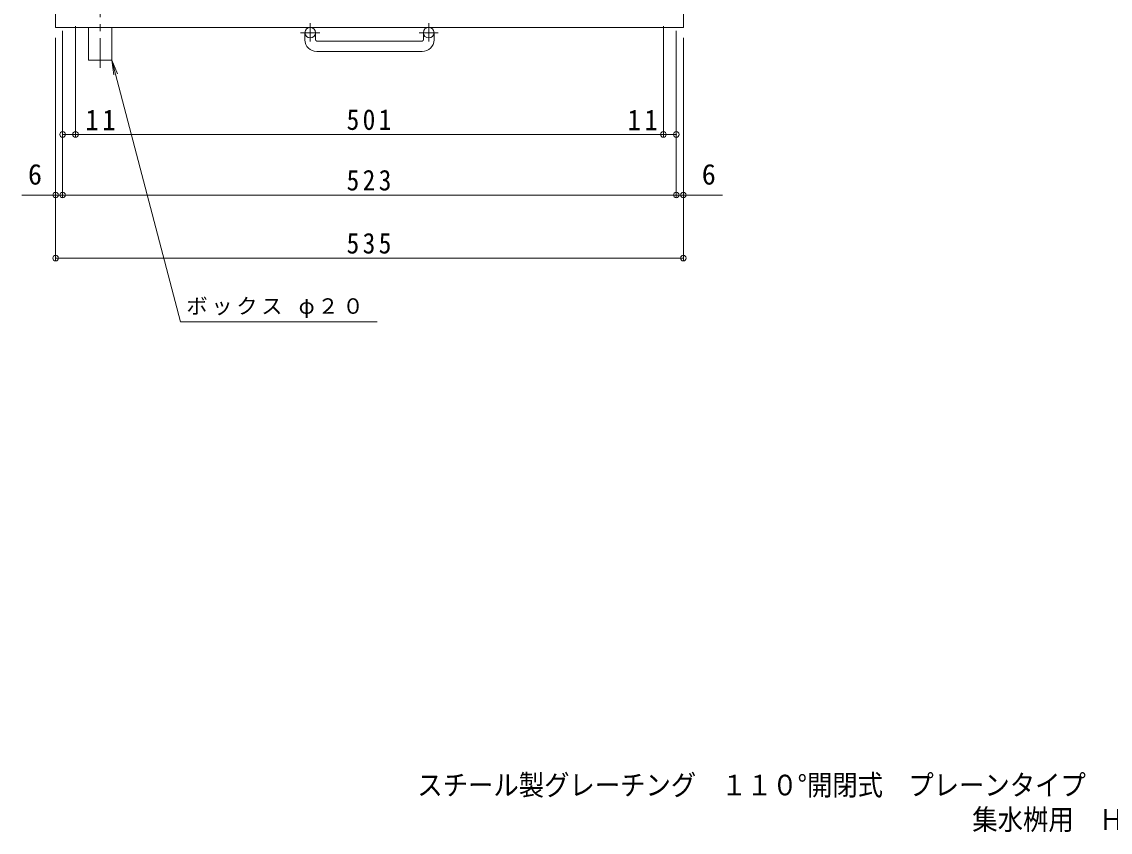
# Model space of a CAD drawing. Units: millimetres, scale not verified. Extents: x -1056 to 1060, y -823 to 802.
# Drawn here: x -849 to 78, y -823 to -132 of the extents above; entities that cross this region are included whole.
import ezdxf
from ezdxf.enums import TextEntityAlignment as Align

# ---------------------------------------------------------------- set-up
doc = ezdxf.new("R2010")
doc.units = ezdxf.units.MM
doc.header["$LTSCALE"] = 6
doc.header["$PDMODE"] = 32
doc.header["$PDSIZE"] = 4.8
doc.linetypes.add('CHAIN1', pattern=[8, 5, -1, 1, -1])
for name, color, linetype, lineweight in [('A-1', 2, 'Continuous', 9), ('A-4', 7, 'Continuous', 9), ('A-5', 7, 'Continuous', 9), ('A-9', 4, 'Continuous', 9)]:
    doc.layers.add(name, color=color, linetype=linetype, lineweight=lineweight)
doc.layers.add('F-5_F-5ﾚｲﾔ', color=2, linetype='Continuous')
doc.styles.add('ＭＳ ゴシック', font='')
doc.styles.get('ＭＳ ゴシック').set_extended_font_data('MS Gothic')

msp = doc.modelspace()

# ---------------------------------------------------------------- linework, layer by layer
at = {"layer": 'A-1'}
for p, q in [((-820.345, 583.439), (-820.345, -136.561)), ((-285.345, 583.439), (-285.345, -136.561)), ((-820.345, -136.561), (-285.345, -136.561)), ((-607.845, -147.162), (-607.845, -141.062)), ((-598.845, -147.162), (-598.845, -141.062)), ((-597.845, -148.162), (-507.845, -148.162)), ((-506.845, -147.162), (-506.845, -141.062)), ((-497.845, -147.162), (-497.845, -141.062)), ((-507.845, -157.162), (-597.845, -157.162))]:
    msp.add_line(p, q, dxfattribs=at)
at = {"layer": 'A-1', "linetype": 'CHAIN1'}
for p, q in [((-603.345, -132.954), (-603.345, -148.552)), ((-502.345, -132.954), (-502.345, -148.552)), ((-595.182, -141.062), (-611.589, -141.062)), ((-494.182, -141.062), (-510.589, -141.062))]:
    msp.add_line(p, q, dxfattribs=at)
at = {"layer": 'A-1'}
for centre in [(-603.345, -141.062), (-502.345, -141.062)]:
    msp.add_circle(centre, 4.5, dxfattribs=at)
for centre, radius, start, end in [((-597.845, -147.162), 10, 180, 270), ((-597.845, -147.162), 1, 180, 270), ((-507.845, -147.162), 10, 270, 0), ((-507.845, -147.162), 1, 270, 0)]:
    msp.add_arc(centre, radius, start, end, dxfattribs=at)
at = {"layer": 'A-4'}
for p, q in [((-803.344, -135.561), (-803.344, -229.598)), ((-302.345, -135.561), (-302.345, -229.598)), ((-820.345, -145.561), (-820.345, -335.009)), ((-814.345, -139.561), (-814.345, -281.242)), ((-291.345, -139.561), (-291.345, -281.242)), ((-285.345, -145.561), (-285.345, -335.009)), ((-814.345, -227.798), (-803.344, -227.798)), ((-814.345, -236.798), (-814.345, -229.598)), ((-803.344, -227.798), (-302.345, -227.798)), ((-302.345, -227.798), (-291.345, -227.798)), ((-849.181, -279.442), (-252.107, -279.442)), ((-820.345, -333.209), (-285.345, -333.209))]:
    msp.add_line(p, q, dxfattribs=at)
for p in [(-814.345, -227.798), (-803.344, -227.798), (-302.345, -227.798), (-291.345, -227.798), (-820.345, -279.442), (-814.345, -279.442), (-291.345, -279.442), (-285.345, -279.442), (-820.345, -333.209), (-285.345, -333.209)]:
    msp.add_point(p, dxfattribs=at)
at = {"layer": 'A-5'}
for q in [(-767.561, -176.11), (-770.713, -176.955)]:
    msp.add_line((-772.345, -164.561), q, dxfattribs=at)
msp.add_lwpolyline([(-772.345, -164.561), (-713.877, -387.507), (-546.358, -387.507)], dxfattribs=at)
at = {"layer": 'A-9', "linetype": 'CHAIN1'}
msp.add_line((-782.345, -97.858), (-782.345, -171.053), dxfattribs=at)
at = {"layer": 'A-9'}
msp.add_line((-772.345, -136.561), (-772.345, -164.561), dxfattribs=at)
msp.add_lwpolyline([(-792.345, -136.561), (-792.345, -164.561), (-772.345, -164.561)], dxfattribs=at)

# ---------------------------------------------------------------- texts
at = {"layer": 'A-4', "color": 2, "style": 'ＭＳ ゴシック'}
for p in [(-843.912, -275.842), (-269.623, -275.842)]:
    msp.add_text('6', height=17.6, dxfattribs=at).set_placement(p, align=Align.BOTTOM_LEFT)
at = {"layer": 'A-4', "color": 2, "char_height": 17.6, "attachment_point": 7, "style": 'ＭＳ ゴシック'}
for s, insert in [('\\T1.27;\\W0.95;11', (-794.998, -224.198)), ('\\T1.27;\\W0.9;501', (-572.345, -224.198)), ('\\T1.27;\\W0.95;11', (-332.946, -224.198)), ('\\T1.27;\\W0.9;523', (-572.345, -275.842)), ('\\T1.27;\\W0.9;535', (-572.345, -329.609))]:
    msp.add_mtext(s, dxfattribs=dict(at, insert=insert))
at = {"layer": 'A-5', "insert": (-708.781, -384.302), "char_height": 13.2, "attachment_point": 7, "style": 'ＭＳ ゴシック'}
msp.add_mtext('\\T1.18;ボックス\\~φ２０', dxfattribs=at)
at = {"layer": 'F-5_F-5ﾚｲﾔ', "style": 'ＭＳ ゴシック', "width": 0.9}
for s, p in [('スチール製グレーチング\u3000１１０°開閉式\u3000プレーンタイプ', (-512.046, -796.524)), ('集水桝用\u3000ＨＳＦ\u3000６５７５', (-39.071, -825.907))]:
    msp.add_text(s, height=17.6, dxfattribs=at).set_placement(p, align=Align.BOTTOM_LEFT)

doc.saveas('drawing.dxf')
